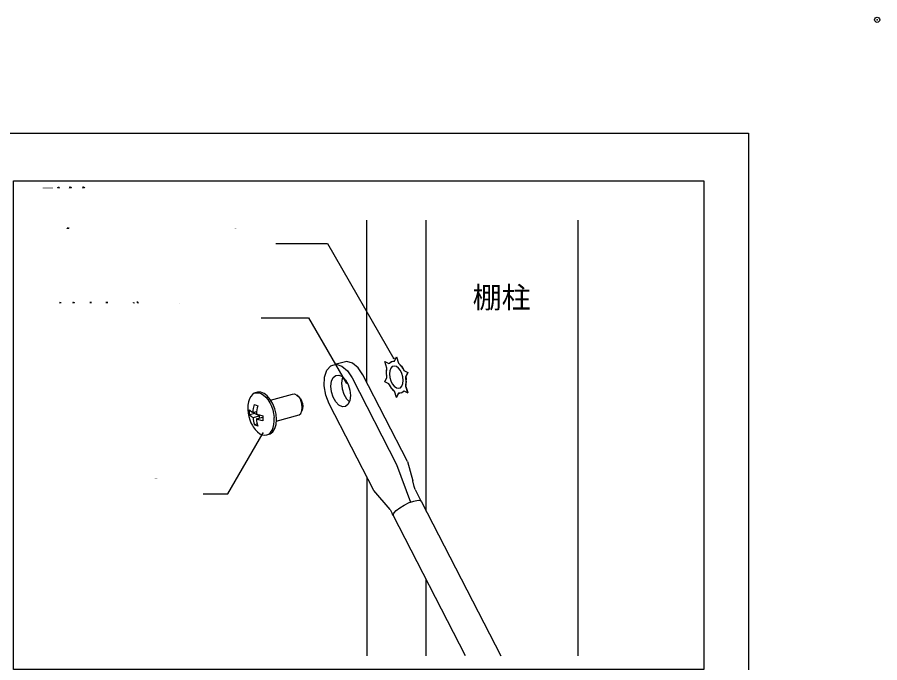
# Model space of a CAD drawing. Units: millimetres, scale not verified. Extents: x -4205 to 4205, y -2975 to 2975.
# Drawn here: x 2530 to 4205, y 1721 to 2975 of the extents above; entities that cross this region are included whole.
import ezdxf
from ezdxf.enums import TextEntityAlignment as Align

# ---------------------------------------------------------------- set-up
doc = ezdxf.new("R2010")
doc.units = ezdxf.units.MM
doc.header["$LTSCALE"] = 20
doc.header["$PDMODE"] = 32
doc.header["$PDSIZE"] = 10
doc.layers.add('0-0', color=7, linetype='Continuous')
doc.layers.add('0-2', color=7, linetype='Continuous')
doc.styles.add('ＭＳ ゴシック', font='')
doc.styles.get('ＭＳ ゴシック').set_extended_font_data('MS Gothic')

msp = doc.modelspace()

# ---------------------------------------------------------------- linework, layer by layer
at = {"layer": '0-0'}
for p, q in [((3262.44, 2306.56), (3266.38, 2315.23)), ((3266.38, 2315.23), (3270.32, 2302.88)), ((3266.38, 2315.23), (3266.46, 2315.19)), ((3266.46, 2315.19), (3270.38, 2302.92)), ((3131.54, 2289.04), (3139.27, 2297.8)), ((3139.27, 2297.8), (3149.28, 2300.68)), ((3170.31, 2306.41), (3149.28, 2300.68)), ((3149.28, 2300.68), (3160.36, 2297.34)), ((3160.36, 2297.34), (3171.18, 2288.16)), ((3181.39, 2303.06), (3170.31, 2306.41)), ((3192.21, 2293.88), (3181.39, 2303.06)), ((3244.14, 2305.84), (3252.02, 2302.16)), ((3244.14, 2305.84), (3244.26, 2305.82)), ((3248.08, 2293.49), (3244.14, 2305.84)), ((3244.26, 2305.82), (3252.04, 2302.19)), ((3252.02, 2302.16), (3252.76, 2303.03)), ((3252.76, 2303.03), (3256.75, 2305.88)), ((3258.46, 2296.19), (3255.47, 2292.99)), ((3256.75, 2305.88), (3261.48, 2306.69)), ((3256.75, 2305.88), (3256.84, 2305.9)), ((3262.21, 2297.38), (3258.46, 2296.19)), ((3261.4, 2306.67), (3262.44, 2306.56)), ((3261.48, 2306.69), (3261.52, 2306.68)), ((3261.52, 2306.68), (3262.45, 2306.59)), ((3266.38, 2296.45), (3262.21, 2297.38)), ((3270.54, 2293.49), (3266.38, 2296.45)), ((3270.32, 2302.88), (3270.38, 2302.92)), ((3270.32, 2302.88), (3271.36, 2302.01)), ((3270.38, 2302.92), (3271.41, 2302.06)), ((3271.36, 2302.01), (3276.01, 2296.88)), ((3271.41, 2302.06), (3271.44, 2302.04)), ((3271.45, 2302.03), (3272.38, 2301)), ((3274.02, 2299.19), (3276.09, 2296.9)), ((3276.01, 2296.88), (3280, 2290.3)), ((3276.09, 2296.9), (3277.87, 2293.97)), ((3127.03, 2275.45), (3131.54, 2289.04)), ((3143.44, 2274.99), (3148.56, 2279.22)), ((3148.56, 2279.22), (3154.85, 2279.8)), ((3154.85, 2279.8), (3161.53, 2276.68)), ((3171.18, 2288.16), (3180.43, 2274.27)), ((3201.46, 2279.99), (3192.21, 2293.88)), ((3287.89, 2111.6), (3201.46, 2279.99)), ((3247.12, 2284.69), (3247.78, 2292.06)), ((3247.78, 2276.71), (3247.12, 2284.69)), ((3247.78, 2292.06), (3248.08, 2293.49)), ((3253.56, 2288.1), (3252.9, 2281.99)), ((3252.9, 2281.99), (3253.56, 2275.27)), ((3255.47, 2292.99), (3253.56, 2288.1)), ((3274.3, 2288.78), (3270.54, 2293.49)), ((3277.28, 2282.8), (3274.3, 2288.78)), ((3279.2, 2276.12), (3277.28, 2282.8)), ((3279.28, 2291.65), (3280.08, 2290.32)), ((3280, 2290.3), (3280.74, 2288.73)), ((3280.08, 2290.32), (3280.1, 2290.27)), ((3280.1, 2290.27), (3280.84, 2288.72)), ((3280.74, 2288.73), (3288.6, 2285.06)), ((3284.67, 2276.41), (3288.6, 2285.06)), ((3288.65, 2285.07), (3284.75, 2276.47)), ((3288.6, 2285.06), (3288.65, 2285.07)), ((3126.28, 2258.67), (3127.03, 2275.45)), ((3138.93, 2258.03), (3140.09, 2267.63)), ((3140.09, 2267.63), (3143.44, 2274.99)), ((3161.13, 2273.35), (3159.97, 2263.75)), ((3159.97, 2263.75), (3161.13, 2253.07)), ((3162.29, 2275.9), (3161.13, 2273.35)), ((3161.53, 2276.68), (3167.82, 2270.22)), ((3167.82, 2270.22), (3172.94, 2261.2)), ((3172.94, 2261.2), (3176.28, 2250.72)), ((3180.43, 2274.27), (3266.86, 2105.88)), ((3244.14, 2266.3), (3248.09, 2274.97)), ((3252.03, 2262.62), (3244.14, 2266.3)), ((3248.09, 2274.96), (3247.78, 2276.71)), ((3248.09, 2274.97), (3248.09, 2274.96)), ((3252.02, 2262.65), (3252.03, 2262.62)), ((3252.76, 2261.08), (3252.02, 2262.65)), ((3252.03, 2262.62), (3252.03, 2262.62)), ((3256.75, 2254.51), (3252.76, 2261.08)), ((3253.56, 2275.27), (3255.47, 2268.58)), ((3255.47, 2268.58), (3258.46, 2262.6)), ((3258.46, 2262.6), (3262.21, 2257.89)), ((3277.28, 2258.39), (3279.2, 2263.28)), ((3279.86, 2269.39), (3279.2, 2276.12)), ((3279.2, 2263.28), (3279.86, 2269.39)), ((3284.67, 2276.41), (3284.75, 2276.47)), ((3284.98, 2274.68), (3284.67, 2276.41)), ((3284.75, 2276.47), (3285.05, 2274.76)), ((3285.63, 2266.69), (3284.98, 2274.68)), ((3284.98, 2259.32), (3285.63, 2266.69)), ((3285.05, 2274.76), (3285.05, 2274.75)), ((3285.05, 2274.75), (3285.06, 2274.71)), ((3285.06, 2274.7), (3285.2, 2273.09)), ((3285.72, 2266.72), (3285.43, 2270.27)), ((3285.43, 2263.43), (3285.72, 2266.72)), ((2990.4, 2244.3), (2986.67, 2241.87)), ((2996.84, 2246.23), (2990.4, 2244.3)), ((2990.4, 2244.3), (2994.54, 2245.44)), ((2994.54, 2245.44), (2998.98, 2245.25)), ((3002.96, 2246.44), (2996.84, 2246.23)), ((2998.98, 2245.25), (3003.57, 2243.74)), ((3009.38, 2244.06), (3002.96, 2246.44)), ((3129.37, 2240.73), (3126.28, 2258.67)), ((3140.09, 2247.34), (3138.93, 2258.03)), ((3143.44, 2236.86), (3140.09, 2247.34)), ((3161.13, 2253.07), (3164.47, 2242.58)), ((3176.28, 2250.72), (3177.44, 2240.03)), ((3261.4, 2249.37), (3256.75, 2254.51)), ((3262.44, 2248.5), (3261.4, 2249.37)), ((3262.21, 2257.89), (3266.38, 2254.93)), ((3266.38, 2236.16), (3262.44, 2248.5)), ((3266.38, 2254.93), (3270.54, 2254)), ((3270.32, 2244.82), (3266.38, 2236.16)), ((3266.46, 2236.24), (3270.36, 2244.81)), ((3271.36, 2244.71), (3270.32, 2244.82)), ((3270.54, 2254), (3274.3, 2255.19)), ((3276.01, 2245.51), (3271.36, 2244.71)), ((3274.3, 2255.19), (3277.28, 2258.39)), ((3276.01, 2245.51), (3280, 2248.36)), ((3276.09, 2245.53), (3276.01, 2245.51)), ((3276.09, 2245.53), (3277.87, 2246.8)), ((3279.28, 2247.8), (3280.08, 2248.38)), ((3280, 2248.36), (3280.73, 2249.21)), ((3280.08, 2248.38), (3280.1, 2248.41)), ((3280.1, 2248.41), (3280.77, 2249.19)), ((3280.1, 2248.41), (3280.1, 2248.41)), ((3280.73, 2249.21), (3288.6, 2245.53)), ((3284.67, 2257.87), (3284.98, 2259.32)), ((3284.67, 2257.87), (3284.74, 2257.86)), ((3288.6, 2245.53), (3284.67, 2257.87)), ((3284.74, 2257.86), (3285.05, 2259.3)), ((3284.74, 2257.86), (3288.65, 2245.6)), ((3285.05, 2259.3), (3285.06, 2259.34)), ((3285.06, 2259.35), (3285.2, 2260.83)), ((3288.6, 2245.53), (3288.65, 2245.6)), ((2979.15, 2227.83), (2978.12, 2221.4)), ((2980.96, 2233.5), (2979.15, 2227.83)), ((2983.49, 2238.24), (2980.96, 2233.5)), ((2986.67, 2241.87), (2983.49, 2238.24)), ((3003.57, 2243.74), (3008.15, 2240.97)), ((3008.15, 2240.97), (3012.59, 2237.01)), ((3015.71, 2239.25), (3009.38, 2244.06)), ((3012.59, 2237.01), (3016.73, 2231.99)), ((3021.53, 2232.3), (3015.71, 2239.25)), ((3016.73, 2231.99), (3020.46, 2226.09)), ((3026.49, 2223.67), (3021.53, 2232.3)), ((3022.2, 2231.14), (3064.45, 2242.63)), ((3064.45, 2242.63), (3068.64, 2243.02)), ((3068.64, 2243.02), (3073.1, 2240.94)), ((3073.1, 2240.94), (3076.75, 2237.47)), ((3077.29, 2236.63), (3073.1, 2240.94)), ((3076.75, 2237.47), (3079.89, 2234.24)), ((3077.29, 2236.63), (3080.7, 2230.62)), ((3079.89, 2234.24), (3082.45, 2229.74)), ((3082.93, 2223.63), (3080.7, 2230.62)), ((3082.45, 2229.74), (3084.12, 2224.5)), ((3135.95, 2223.8), (3129.37, 2240.73)), ((3148.56, 2227.85), (3143.44, 2236.86)), ((3154.85, 2221.39), (3148.56, 2227.85)), ((3164.47, 2242.58), (3169.59, 2233.57)), ((3169.59, 2233.57), (3175.12, 2227.88)), ((3176.28, 2230.43), (3172.94, 2223.07)), ((3177.44, 2240.03), (3176.28, 2230.43)), ((3266.38, 2236.16), (3266.46, 2236.24)), ((2977.92, 2214.41), (2977.87, 2211.9)), ((2977.87, 2211.9), (2978.4, 2205.65)), ((2978.12, 2221.4), (2977.92, 2214.41)), ((2981.14, 2212.53), (2982.52, 2211.17)), ((2981.14, 2202.65), (2981.14, 2212.53)), ((2982.52, 2211.17), (2986, 2208.55)), ((2988.08, 2207.3), (2988.45, 2211.18)), ((2988.45, 2211.18), (2989.02, 2215.07)), ((2989.02, 2215.07), (2990.77, 2222.86)), ((2990.77, 2222.86), (2997.18, 2219.86)), ((2996.21, 2215.97), (2994.87, 2208.18)), ((2997.18, 2219.86), (2996.21, 2215.97)), ((3020.46, 2226.09), (3023.64, 2219.47)), ((3023.64, 2219.47), (3026.17, 2212.37)), ((3026.17, 2212.37), (3027.98, 2205.01)), ((3030.27, 2213.88), (3026.49, 2223.67)), ((3032.64, 2203.56), (3030.27, 2213.88)), ((3083.7, 2216.51), (3082.93, 2223.63)), ((3082.93, 2210.11), (3083.7, 2216.51)), ((3084.12, 2214.35), (3082.93, 2210.11)), ((3084.12, 2224.5), (3084.7, 2219.15)), ((3084.7, 2219.15), (3084.12, 2214.35)), ((3222.37, 2055.4), (3135.95, 2223.8)), ((3161.53, 2218.26), (3154.85, 2221.39)), ((3167.82, 2218.85), (3161.53, 2218.26)), ((3172.94, 2223.07), (3167.82, 2218.85)), ((2978.4, 2205.65), (2979.62, 2199.32)), ((2979.62, 2199.32), (2981.48, 2193.11)), ((2990.73, 2205.26), (2981.14, 2202.65)), ((2981.14, 2202.65), (2984.15, 2199.95)), ((2984.15, 2199.95), (2986, 2198.66)), ((2986, 2208.55), (2988.08, 2207.3)), ((2986, 2198.66), (2988.08, 2197.42)), ((2988.08, 2207.3), (2995.05, 2209.2)), ((2988.08, 2197.42), (3000.36, 2200.76)), ((2988.08, 2197.42), (2988.45, 2193.74)), ((2990.73, 2205.26), (2990.73, 2208.02)), ((3000.36, 2200.76), (2990.73, 2205.26)), ((2994.87, 2208.18), (2994.5, 2204.3)), ((2994.5, 2204.3), (2997.32, 2203.26)), ((2994.5, 2194.42), (3006.78, 2197.76)), ((2994.5, 2194.42), (2994.87, 2190.74)), ((2997.32, 2193.37), (2994.5, 2194.42)), ((2997.32, 2203.26), (3000.32, 2202.28)), ((3000.32, 2202.28), (3006.81, 2200.53)), ((3000.36, 2196.01), (3000.36, 2200.76)), ((3006.78, 2197.76), (3006.81, 2197.74)), ((3006.81, 2200.53), (3006.81, 2190.65)), ((3027.98, 2205.01), (3029.01, 2197.62)), ((3029.24, 2192.2), (3029.01, 2197.62)), ((3033.45, 2193.35), (3032.64, 2203.56)), ((3033.19, 2190.39), (3077.29, 2202.38)), ((3077.29, 2202.38), (3080.7, 2205.2)), ((3080.7, 2205.2), (3082.93, 2210.11)), ((2981.48, 2193.11), (2983.93, 2187.23)), ((2983.93, 2187.23), (2986.89, 2181.86)), ((2986.89, 2181.86), (2988.47, 2179.26)), ((2988.45, 2193.74), (2989.8, 2186.68)), ((2988.47, 2179.26), (2992.43, 2173.78)), ((2989.8, 2186.68), (2990.77, 2183.32)), ((2990.77, 2183.32), (2996.05, 2184.76)), ((2997.18, 2180.32), (2990.77, 2183.32)), ((2994.87, 2190.74), (2995.44, 2187.16)), ((2995.44, 2187.16), (2997.18, 2180.32)), ((3003.49, 2191.48), (2997.32, 2193.37)), ((3006.81, 2190.65), (3003.49, 2191.48)), ((3024.99, 2172.4), (3027.17, 2177.62)), ((3027.17, 2177.62), (3028.6, 2183.7)), ((3028.6, 2183.7), (3029.21, 2190.44)), ((3029.21, 2190.44), (3029.24, 2192.2)), ((3030.27, 2175.78), (3032.64, 2183.89)), ((3032.64, 2183.89), (3033.45, 2193.35)), ((2992.43, 2173.78), (2996.74, 2169.27)), ((2996.74, 2169.27), (3001.26, 2165.89)), ((3001.26, 2165.89), (3005.87, 2163.74)), ((3005.87, 2163.74), (3010.4, 2162.89)), ((3010.4, 2162.89), (3014.71, 2163.36)), ((3014.71, 2163.36), (3021.53, 2165.53)), ((3014.71, 2163.36), (3018.66, 2165.15)), ((3018.66, 2165.15), (3022.12, 2168.2)), ((3021.53, 2165.53), (3026.49, 2169.53)), ((3022.12, 2168.2), (3024.99, 2172.4)), ((3026.49, 2169.53), (3030.27, 2175.78)), ((3287.89, 2111.6), (3298.22, 2073.95)), ((3266.86, 2105.88), (3294.1, 2032.99)), ((3301.17, 2063.2), (3298.22, 2073.95)), ((3303.14, 2057.65), (3301.15, 2063.24)), ((3254.07, 2018.7), (3222.37, 2055.4)), ((3303.14, 2057.65), (3307.24, 2048.25)), ((3307.24, 2048.25), (3309.81, 2043.26)), ((3272.81, 2021.93), (3281.31, 2027.09)), ((3281.68, 2027.31), (3291.25, 2031.86)), ((3291.25, 2031.86), (3294.1, 2032.99)), ((3294.1, 2032.99), (3300.37, 2035.02)), ((3300.37, 2035.02), (3308.51, 2036.42)), ((3308.51, 2036.42), (3313.04, 2035.85)), ((3309.81, 2043.26), (3312.31, 2038.12)), ((3315.06, 2033.42), (3312.31, 2038.12)), ((3313.04, 2035.85), (3315.06, 2033.42)), ((3315.06, 2033.42), (3469.11, 1734.16)), ((3254.07, 2018.7), (3254.99, 2017.5)), ((3254.99, 2017.5), (3257.14, 2013.32)), ((3257.14, 2013.32), (3258.41, 2010.89)), ((3259.93, 2007.24), (3258.41, 2010.89)), ((3259.93, 2007.24), (3261.23, 2011.24)), ((3261.23, 2011.24), (3265.71, 2016.34)), ((3265.71, 2016.34), (3272.81, 2021.93)), ((3400.5, 1734.16), (3259.93, 2007.24))]:
    msp.add_line(p, q, dxfattribs=at)
for points in [[(-3950, 2750), (3950, 2750), (3950, -2750), (-3950, -2750)], [(2522.66, 2657.43), (3863.21, 2657.43), (3863.21, 1707.43), (2522.66, 1707.43)], [(3261.11, 2312.97), (3261.51, 2311.47), (3260.41, 2312.56)], [(3169.4, 2264.58), (3169.8, 2263.08), (3168.7, 2264.18)], [(3006.36, 2166.36), (3007.44, 2167.48), (3007.07, 2165.97)]]:
    msp.add_lwpolyline(points, close=True, dxfattribs=at)
for points in [[(3032.18, 2535.14), (3132.37, 2535.14), (3261.51, 2311.47)], [(3003.96, 2390.87), (3096.02, 2390.87), (3169.8, 2263.08)], [(3280.74, 2288.73), (3280.84, 2288.72), (3288.65, 2285.07)], [(2891.07, 2049.3), (2939.21, 2049.3), (3007.44, 2167.48)]]:
    msp.add_lwpolyline(points, dxfattribs=at)
msp.add_point((4200, 2970), dxfattribs=at)
for points in [[(3030.99, 2563.36), (3030.99, 2450.48), (3030.99, 2450.48)], [(3002.77, 2419.09), (3002.77, 2362.64), (3002.77, 2362.64)], [(2889.88, 2077.52), (2889.88, 2021.08), (2889.88, 2021.08)]]:
    msp.add_solid(points, dxfattribs=at)
at = {"layer": '0-0', "color": 5}
for points in [[(3261.11, 2312.97), (3261.51, 2311.47), (3260.41, 2312.56)], [(3169.4, 2264.58), (3169.8, 2263.08), (3168.7, 2264.18)], [(3006.36, 2166.36), (3007.44, 2167.48), (3007.07, 2165.97)]]:
    msp.add_solid(points, dxfattribs=at)
at = {"layer": '0-2'}
for p, q in [((3208.7, 2265.9), (3208.7, 2580.7)), ((3324.23, 2015.61), (3324.23, 2580.7)), ((3618.68, 2580.7), (3618.68, 1734.16)), ((3253.71, 2303.7), (3254.09, 2304.22)), ((3254.09, 2304.22), (3254.93, 2304.57)), ((3258.91, 2306.25), (3259.88, 2306.66)), ((3259.88, 2306.66), (3260.54, 2306.53)), ((3272.38, 2301), (3273.05, 2300.51)), ((3273.05, 2300.51), (3274.02, 2299.19)), ((3247.5, 2289.73), (3247.61, 2290.13)), ((3247.5, 2288.92), (3247.5, 2289.73)), ((3247.5, 2279.43), (3247.5, 2280.11)), ((3247.5, 2279.43), (3247.59, 2279)), ((3277.87, 2293.97), (3278.84, 2292.65)), ((3278.84, 2292.65), (3279.28, 2291.65)), ((3285.2, 2273.09), (3285.43, 2272)), ((3285.2, 2260.83), (3285.43, 2261.7)), ((3285.43, 2272), (3285.43, 2270.27)), ((3285.43, 2261.7), (3285.43, 2263.43)), ((3253.9, 2259.21), (3254.09, 2258.78)), ((3254.09, 2258.78), (3254.51, 2258.21)), ((3259.37, 2251.61), (3259.88, 2250.92)), ((3259.88, 2250.92), (3260.23, 2250.66)), ((3272.41, 2244.89), (3273.05, 2244.77)), ((3273.05, 2244.77), (3273.99, 2245.16)), ((3277.87, 2246.8), (3278.84, 2247.21)), ((3278.84, 2247.21), (3279.28, 2247.8)), ((3284.53, 2258.33), (3284.53, 2258.33)), ((3208.7, 2082.05), (3208.7, 1734.16)), ((3324.23, 1734.16), (3324.23, 1882.33))]:
    msp.add_line(p, q, dxfattribs=at)

# ---------------------------------------------------------------- texts
at = {"layer": '0-0', "style": 'ＭＳ ゴシック'}
for s, height, p in [('B詳細', 51.73, (2537.66, 2571.87)), ('鬼目ナットM4*10', 41.38, (2601.45, 2506.78)), ('埋め込み', 41.38, (2601.45, 2450.33)), ('棚柱', 41.38, (3414.3, 2397.34)), ('線材ブラケット', 41.38, (2601.45, 2362.5)), ('トラスネジ', 41.38, (2601.45, 2020.93))]:
    msp.add_text(s, height=height, dxfattribs=at).set_placement(p, align=Align.BOTTOM_LEFT)

# ---------------------------------------------------------------- next in the draw order: wipeouts: each hides what was drawn before it
for points in [[(2537.66, 2571.87), (2715.46, 2571.87), (2715.46, 2642.43), (2715.46, 2642.43)], [(2601.45, 2450.48), (3030.99, 2563.36), (3030.99, 2450.48), (3030.99, 2450.48)], [(2601.45, 2362.64), (3002.77, 2419.09), (3002.77, 2362.64), (3002.77, 2362.64)], [(2601.45, 2021.08), (2889.88, 2077.52), (2889.88, 2021.08), (2889.88, 2021.08)]]:
    msp.add_wipeout(points)

# ---------------------------------------------------------------- next in the draw order: wipeouts: each hides what was drawn before it
for points in [[(2537.66, 2571.87), (2715.46, 2642.43), (2715.46, 2642.43), (2715.46, 2642.43)], [(2601.45, 2563.36), (3030.99, 2563.36), (2601.45, 2450.48), (2601.45, 2450.48)], [(2601.45, 2419.09), (3002.77, 2419.09), (2601.45, 2362.64), (2601.45, 2362.64)], [(2601.45, 2077.52), (2889.88, 2077.52), (2601.45, 2021.08), (2601.45, 2021.08)]]:
    msp.add_wipeout(points)

# ---------------------------------------------------------------- next in the draw order: wipeouts: each hides what was drawn before it
msp.add_wipeout([(2537.66, 2642.43), (2537.66, 2571.87), (2715.46, 2642.43), (2715.46, 2642.43)])

doc.saveas('drawing.dxf')
